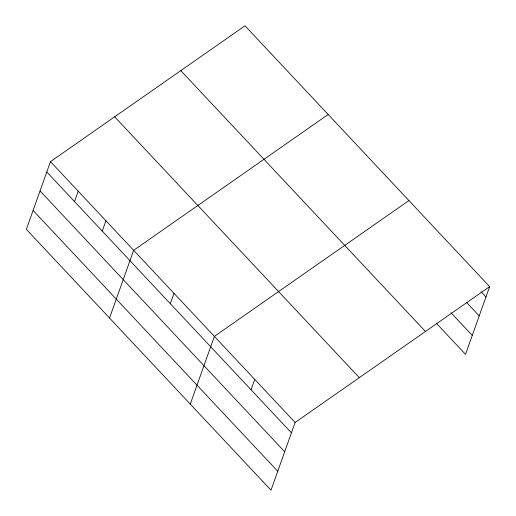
<?xml version="1.0" encoding="UTF-8"?>
<svg xmlns="http://www.w3.org/2000/svg" width="516" height="516" viewBox="0 0 516 516"><rect width="100%" height="100%" fill="white"/><g stroke="black" fill="none" stroke-linecap="round" stroke-linejoin="round"><path stroke-width="0.77" d="M50.478 161.637L26.361 229.362L271.003 490.2L295.12 422.475L489.639 286.638L244.997 25.8L50.478 161.637L295.12 422.475M74.517 201.55L78.206 191.197M102.245 231.11L105.928 220.758M109.54 318.05L133.657 250.318L328.176 114.487M170.332 303.711L174.021 293.359M190.269 404.125L214.385 336.393L408.911 200.563M251.066 389.786L254.749 379.434M489.639 286.638L465.522 354.363L436.613 323.538M481.041 291.753L485.949 296.99M466.664 302.544L479.209 315.921M450.99 312.748L472.263 335.432M180.806 70.627L425.448 331.466M114.668 116.809L359.31 377.648M46.795 171.989L291.43 432.827M40.048 190.92L284.69 451.758M33.101 210.431L277.743 471.269"/></g></svg>
